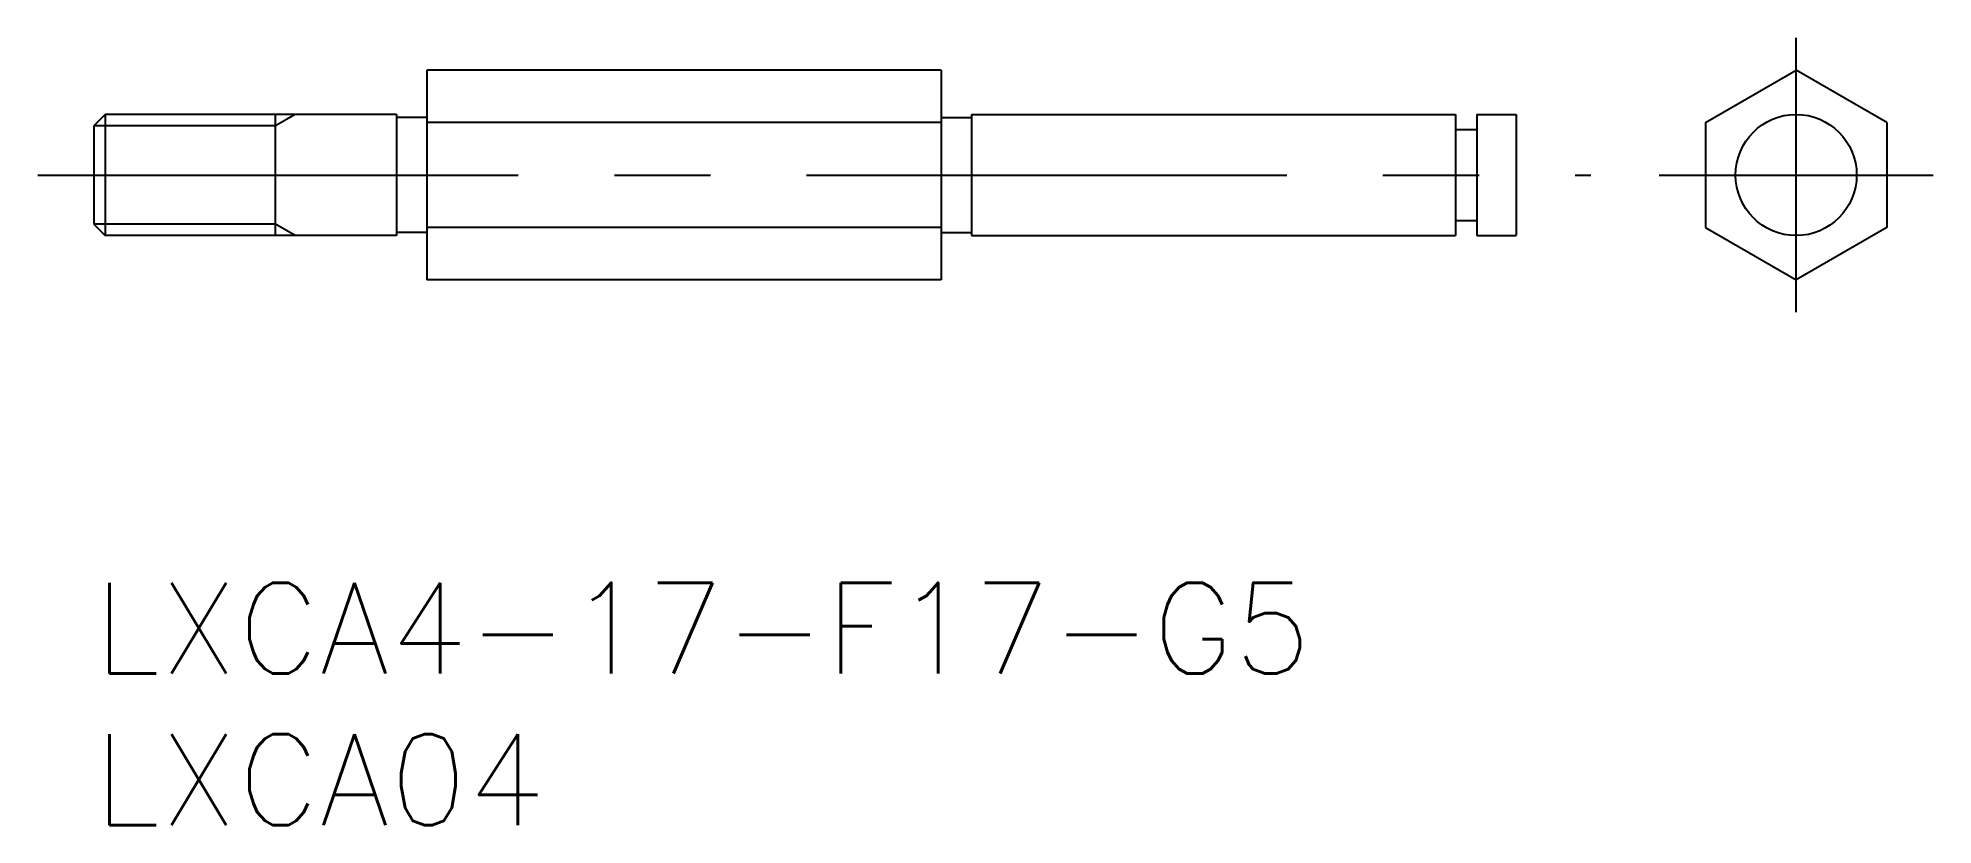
# Model space of a CAD drawing. Extents: x -1.8 to 60.8, y -8 to 18.
import ezdxf

# ---------------------------------------------------------------- set-up
doc = ezdxf.new("R2010")
doc.units = 0
doc.header["$LTSCALE"] = 0.5
doc.linetypes.add('CENTER', pattern=[50.8, 31.75, -6.35, 6.35, -6.35])
for name, color, linetype in [('MSM_CENTER', 1, 'CENTER'), ('MSM_CONTINUOUS', 7, 'CONTINUOUS'), ('MSM_NARROW', 5, 'CONTINUOUS'), ('MSM_PART_NUMBER', 7, 'CONTINUOUS')]:
    doc.layers.add(name, color=color, linetype=linetype)
doc.styles.get("Standard").update_dxf_attribs({"font": 'txt.shx', "height": 3, "bigfont": 'bigfont.shx'})

# ---------------------------------------------------------------- blocks, each defined once
blk = doc.blocks.new('*U9')
at = {"layer": 'MSM_PART_NUMBER'}
blk.add_text('LXCA4-17-F17-G5', height=3, dxfattribs=at).set_placement((0, -3))
blk = doc.blocks.new('*U10')
at = {"layer": 'MSM_PART_NUMBER'}
blk.add_text('LXCA04', height=3, dxfattribs=at).set_placement((0, -8))

msp = doc.modelspace()

# ---------------------------------------------------------------- linework, layer by layer
at = {"layer": 'MSM_CENTER'}
for p, q in [((56.257, 8.938), (56.257, 17.99)), ((-1.848, 13.464), (49.47, 13.464)), ((51.731, 13.464), (60.783, 13.464))]:
    msp.add_line(p, q, dxfattribs=at)
at = {"layer": 'MSM_CONTINUOUS'}
for p, q in [((11, 16.928), (11, 10)), ((28, 16.928), (11, 16.928)), ((28, 16.928), (28, 10)), ((53.257, 15.196), (56.257, 16.928)), ((59.257, 15.196), (56.257, 16.928)), ((0.379, 15.464), (0, 15.085)), ((0, 15.085), (0, 11.843)), ((0.379, 15.464), (0.379, 11.464)), ((10, 15.464), (0.379, 15.464)), ((6, 11.464), (6, 15.464)), ((10, 15.464), (10, 11.464)), ((11, 15.364), (10, 15.364)), ((28, 15.196), (11, 15.196)), ((28, 15.364), (29, 15.364)), ((29, 15.464), (45, 15.464)), ((29, 15.464), (29, 11.464)), ((45, 15.464), (45, 11.464)), ((45.7, 15.464), (47, 15.464)), ((45.7, 15.464), (45.7, 14.964)), ((47, 15.464), (47, 11.464)), ((53.257, 15.196), (53.257, 11.732)), ((59.257, 15.196), (59.257, 11.732)), ((45, 14.964), (45.7, 14.964)), ((45.7, 14.964), (45.7, 11.964)), ((45, 11.964), (45.7, 11.964)), ((45.7, 11.964), (45.7, 11.464)), ((0, 11.843), (0.379, 11.464)), ((10, 11.464), (0.379, 11.464)), ((11, 11.564), (10, 11.564)), ((28, 11.732), (11, 11.732)), ((28, 11.564), (29, 11.564)), ((29, 11.464), (45, 11.464)), ((45.7, 11.464), (47, 11.464)), ((53.257, 11.732), (56.257, 10)), ((59.257, 11.732), (56.257, 10)), ((28, 10), (11, 10))]:
    msp.add_line(p, q, dxfattribs=at)
msp.add_circle((56.257, 13.464), 2, dxfattribs=at)
at = {"layer": 'MSM_NARROW'}
for p, q in [((6, 15.085), (0, 15.085)), ((6.656, 15.464), (6, 15.085)), ((6, 11.843), (0, 11.843)), ((6.656, 11.464), (6, 11.843))]:
    msp.add_line(p, q, dxfattribs=at)

# ---------------------------------------------------------------- block references
at = {"layer": 'MSM_CONTINUOUS'}
for name in ['*U9', '*U10']:
    msp.add_blockref(name, (0, 0), dxfattribs=at)

doc.saveas('drawing.dxf')
